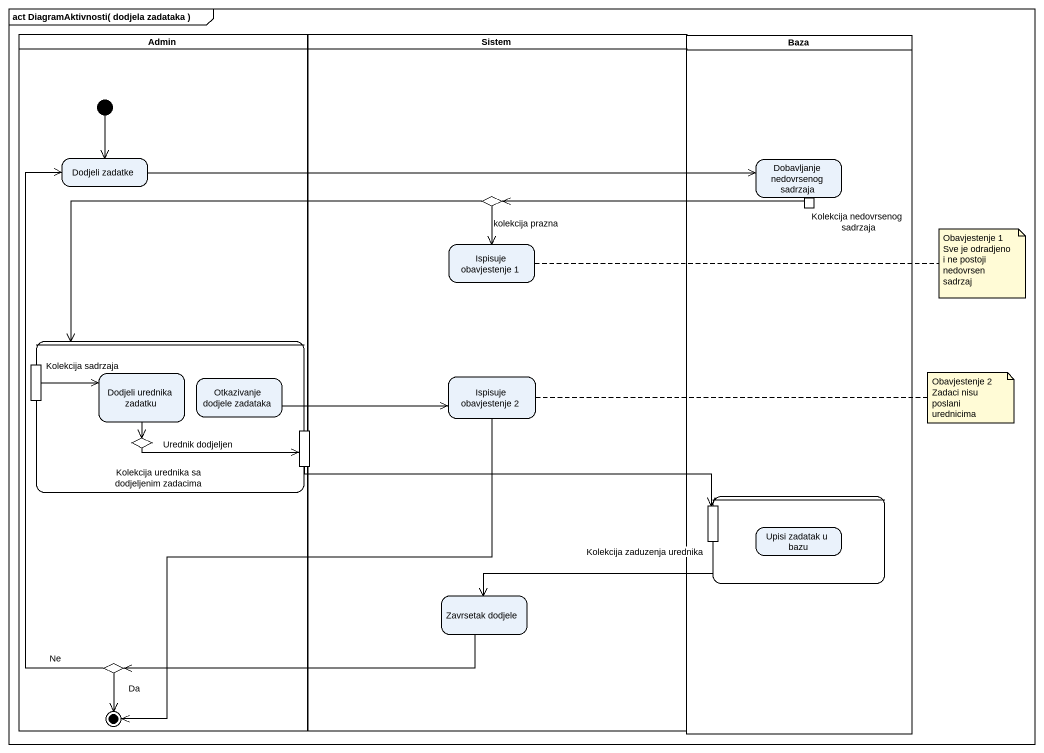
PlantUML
@startuml
mainframe act DiagramAktivnosti( dodjela zadataka )
hide empty description
state Admin <<partition>> {
  state "Dodjeli zadatke" as Dodjeli_zadatke
  state " " as state1 {
    state "Kolekcija sadrzaja" as Kolekcija_sadrzaja <<outputPin>>
    state "Dodjeli urednika zadatku" as Dodjeli_urednika_zadatku
    state "Otkazivanje dodjele zadataka" as Otkazivanje_dodjele_zadataka
    state "Kolekcija urednika sa dodjeljenim zadacima" as Kolekcija_urednika_sa <<inputPin>>
    state choice2 <<choice>>
  }
  state choice3 <<choice>>
  state final1 <<end>>
  [*] --> Dodjeli_zadatke
}
state Sistem <<partition>> {
  state choice1 <<choice>>
  state "Ispisuje obavjestenje 1" as Ispisuje_obavjestenje_1
  state "Ispisuje obavjestenje 2" as Ispisuje_obavjestenje_2
  state "Zavrsetak dodjele" as Zavrsetak_dodjele
}
state Baza <<partition>> {
  state "Dobavljanje nedovrsenog sadrzaja" as Dobavljanje_nedovrsenog {
    state "Kolekcija nedovrsenog sadrzaja" as Kolekcija_nedovrsenog <<outputPin>>
  }
  state " " as state2 {
    state "Kolekcija zaduzenja urednika" as Kolekcija_zaduzenja_urednika <<inputPin>>
    state "Upisi zadatak u bazu" as Upisi_zadatak_u_bazu
  }
}
Dodjeli_zadatke -right-> Dobavljanje_nedovrsenog
choice1 --> Ispisuje_obavjestenje_1 : kolekcija prazna
choice1 --> state1
Kolekcija_nedovrsenog -left-> choice1
Kolekcija_sadrzaja -right-> Dodjeli_urednika_zadatku
Dodjeli_urednika_zadatku --> choice2
Otkazivanje_dodjele_zadataka -right-> Ispisuje_obavjestenje_2
Ispisuje_obavjestenje_2 --> final1
Kolekcija_urednika_sa -right-> Kolekcija_zaduzenja_urednika
choice2 -right-> Kolekcija_urednika_sa : Urednik dodjeljen
state2 -left-> Zavrsetak_dodjele
Zavrsetak_dodjele -left-> choice3
choice3 -up-> Dodjeli_zadatke : Ne
choice3 --> final1 : Da
note right of Ispisuje_obavjestenje_1
  Obavjestenje 1
  Sve je odradjeno i ne postoji nedovrsen sadrzaj
end note
note right of Ispisuje_obavjestenje_2
  Obavjestenje 2
  Zadaci nisu poslani urednicima
end note
@enduml
